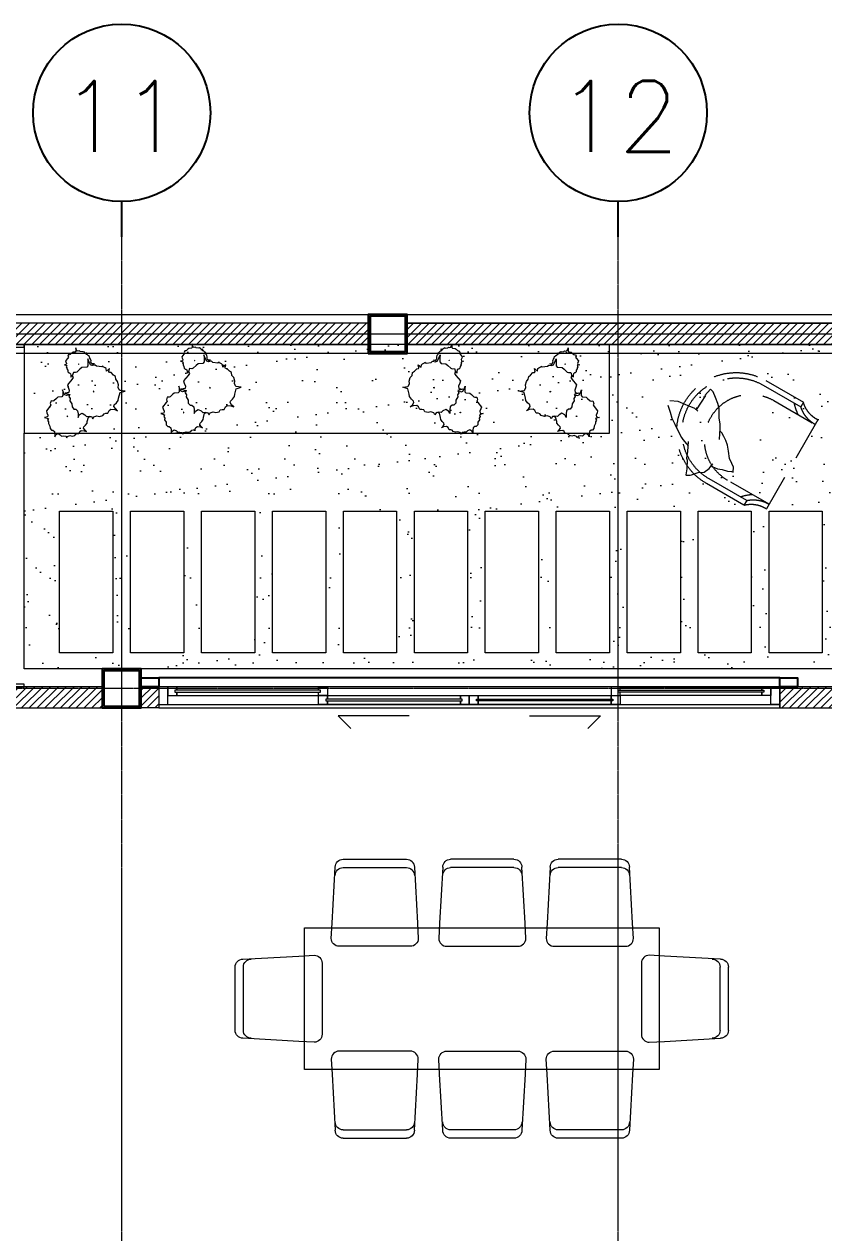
# Model space of a CAD drawing. Header units: millimetres. Extents: x 0 to 71617, y -15450 to 30894.
# Drawn here: x 46457 to 50965, y 24076 to 30894 of the extents above; entities that cross this region are included whole.
import ezdxf
from ezdxf.enums import TextEntityAlignment as Align

# ---------------------------------------------------------------- set-up
doc = ezdxf.new("R2010")
doc.units = ezdxf.units.MM
for name, pattern in [('CENTER2', [1.125, 0.75, -0.125, 0.125, -0.125]), ('HIDDEN', [0.375, 0.25, -0.125]), ('HIDDEN2', [0.1875, 0.125, -0.0625])]:
    doc.linetypes.add(name, pattern=pattern)
for name, color, linetype, lineweight in [('A-elevation 0.1(8)', 251, 'Continuous', 9), ('axis', 40, 'CENTER2', 5), ('Brick Wall', 33, 'Continuous', 15), ('DIM2', 4, 'Continuous', 5), ('Floor Hatch', 149, 'Continuous', 5), ('Furniture', 36, 'Continuous', 5), ('Hatch', 8, 'Continuous', 5), ('LINE-DETAIL-SAKURA', 2, 'Continuous', 30), ('Stairs', 7, 'Continuous', 15), ('tree', 251, 'Continuous', 0), ('Wall Brick', 5, 'Continuous', 15), ('Window', 133, 'Continuous', 5)]:
    doc.layers.add(name, color=color, linetype=linetype, lineweight=lineweight)
for name, color, linetype in [('COL', 5, 'Continuous'), ('DIM', 4, 'Continuous'), ('DIMS-BUBL-005', 5, 'Continuous'), ('DIMS-BUBL-008', 250, 'Continuous'), ('STAIR-097', 97, 'Continuous'), ('Wall', 7, 'Continuous'), ('WINDOW-PLAN-SWING', 8, 'Continuous')]:
    doc.layers.add(name, color=color, linetype=linetype)
doc.styles.add('SIMPLEX', font='simplex.shx')

# ---------------------------------------------------------------- blocks, each defined once
blk = doc.blocks.new('A$C69C17493')
at = {"layer": 'Stairs', "ltscale": 0.001}
for points in [[(1.6, 0), (0, 0), (0, -2.35)], [(1.1283, -1.1), (0.0283, 0)], [(1.12, -1.1), (1.12, 0)], [(1.37, -1.1), (1.37, 0)], [(1.62, -1.1), (1.62, 0)], [(1.1, -1.08), (0, -1.08)], [(1.1, -2.1), (1.1, -1.1), (1.6, -1.1)], [(1.1, -1.33), (0, -1.33)], [(1.1, -1.58), (0, -1.58)], [(1.1, -1.83), (0, -1.83)], [(1.1, -2.08), (0, -2.08)]]:
    blk.add_lwpolyline(points, dxfattribs=at)
at = {"layer": 'Stairs', "linetype": 'HIDDEN2'}
for points in [[(1.1, -1.1), (0, 0)], [(1.1, -1.1), (1.1, 0)], [(1.35, -1.1), (1.35, 0)], [(1.6, -1.1), (1.6, 0)], [(1.1, -1.1), (0, -1.1)], [(1.1, -1.35), (0, -1.35)], [(1.1, -1.6), (0, -1.6)], [(1.1, -1.85), (0, -1.85)], [(1.1, -2.1), (0, -2.1)]]:
    blk.add_lwpolyline(points, dxfattribs=at)
at = {"layer": 'Stairs'}
for points in [[(1.6, 0), (1.62, 0)], [(1.6, -1.1), (1.62, -1.1)], [(1.1, -2.1), (0, -2.35)], [(1.1, -2.24), (0, -2.49)]]:
    blk.add_lwpolyline(points, dxfattribs=at)
at = {"layer": 'Stairs', "linetype": 'HIDDEN'}
for points in [[(2.35, -3.1), (1.1, -3.1), (1.1, -2.24)], [(1.1, -2.35), (0.616, -2.35)], [(0, -2.49), (0, -4.1), (2.35, -4.1)], [(1.1, -2.58), (0, -2.58)], [(1.1, -2.6), (0, -2.6)], [(1.1, -2.83), (0, -2.83)], [(1.1, -2.85), (0, -2.85)], [(1.1, -3.0731), (0, -4.0631)], [(1.1, -3.08), (0, -3.08)], [(1.1, -3.1), (0, -3.1)], [(1.1, -3.1), (0, -4.1)], [(1.08, -3.1), (1.08, -4.1)], [(1.1, -3.1), (1.1, -4.1)], [(1.33, -3.1), (1.33, -4.1)], [(1.35, -3.1), (1.35, -4.1)], [(1.58, -3.1), (1.58, -4.1)], [(1.6, -3.1), (1.6, -4.1)], [(1.83, -3.1), (1.83, -4.1)], [(1.85, -3.1), (1.85, -4.1)], [(2.08, -3.1), (2.08, -4.1)], [(2.1, -3.1), (2.1, -4.1)], [(2.33, -3.1), (2.33, -4.1)], [(2.35, -3.1), (2.35, -4.1)]]:
    blk.add_lwpolyline(points, dxfattribs=at)
at = {"layer": 'Stairs', "linetype": 'HIDDEN', "ltscale": 1000}
blk.add_lwpolyline([(1.1, -2.33), (0.704, -2.33)], dxfattribs=at)
blk = doc.blocks.new('A$C2BA96DE4')
at = {"layer": 'Furniture', "linetype": 'HIDDEN'}
for p, q in [((0, 0.29), (0, -0.29)), ((0.3649, 0.3351), (0.1199, 0.335)), ((0.1199, 0.335), (0.12, 0.305)), ((0.365, 0.3051), (0.12, 0.305)), ((0.27, 0.26), (0, 0.2599)), ((0.591, 0.1317), (0.6115, 0.1373)), ((0.6115, 0.1373), (0.6115, 0.1373)), ((0.6115, 0.1373), (0.6208, 0.0907)), ((0.5146, 0.0665), (0.5351, 0.087)), ((0.5351, 0.087), (0.563, 0.1112)), ((0.563, 0.1112), (0.591, 0.1317)), ((0.6208, 0.0907), (0.6177, 0.091)), ((0.6177, 0.091), (0.6195, 0.0481)), ((0.4661, -0.0044), (0.4866, 0.0198)), ((0.4866, 0.0198), (0.5034, 0.0478)), ((0.5034, 0.0478), (0.5146, 0.0665)), ((0.6195, 0.0481), (0.6223, -0.0039)), ((0.3911, -0.0706), (0.4127, -0.0569)), ((0.4127, -0.0569), (0.4324, -0.0451)), ((0.4251, -0.0827), (0.44, -0.0529)), ((0.4324, -0.0451), (0.4442, -0.0411)), ((0.44, -0.0529), (0.4512, -0.0305)), ((0.4512, -0.0305), (0.4661, -0.0044)), ((0.6102, -0.0059), (0.6326, -0.0022)), ((0.6326, -0.0022), (0.6662, -0.006)), ((0.6662, -0.006), (0.6867, -0.0078)), ((0.6867, -0.0078), (0.7342, -0.0145)), ((0.7342, -0.0145), (0.7771, -0.035)), ((0.7734, -0.0611), (0.7417, -0.0891)), ((0.3223, -0.1473), (0.3478, -0.1139)), ((0.3478, -0.1139), (0.3694, -0.0883)), ((0.3694, -0.0883), (0.3911, -0.0706)), ((0.6858, -0.1338), (0.6578, -0.1543)), ((0.7175, -0.1133), (0.6858, -0.1338)), ((0.7417, -0.0891), (0.7175, -0.1133)), ((0.2652, -0.2044), (0.279, -0.1788)), ((0.2751, -0.2063), (0.2652, -0.2044)), ((0.279, -0.1788), (0.2967, -0.165)), ((0.2967, -0.165), (0.3223, -0.1473)), ((0.5722, -0.182), (0.5482, -0.2322)), ((0.5739, -0.1972), (0.5609, -0.2028)), ((0.6038, -0.186), (0.5739, -0.1972)), ((0.6168, -0.1804), (0.6038, -0.186)), ((0.6578, -0.1543), (0.6168, -0.1804)), ((0, -0.2599), (0.2701, -0.2599)), ((0.2967, -0.2162), (0.2751, -0.2063)), ((0.3272, -0.2224), (0.2967, -0.2162)), ((0.3528, -0.2322), (0.3272, -0.2224)), ((0.3803, -0.2361), (0.3528, -0.2322)), ((0.3915, -0.2356), (0.3803, -0.2361)), ((0.3901, -0.2263), (0.3882, -0.2204)), ((0.3941, -0.2539), (0.3901, -0.2263)), ((0.4079, -0.2873), (0.3941, -0.2539)), ((0.5325, -0.2676), (0.5246, -0.2755)), ((0.5482, -0.2322), (0.5325, -0.2676)), ((0.12, -0.305), (0.365, -0.3049)), ((0.12, -0.305), (0.1201, -0.335)), ((0.1201, -0.335), (0.3651, -0.3349)), ((0.4361, -0.3049), (0.4079, -0.2873)), ((0.4617, -0.3345), (0.4361, -0.3049)), ((0.4676, -0.3404), (0.4617, -0.3345)), ((0.4873, -0.3522), (0.4676, -0.3404)), ((0.501, -0.3187), (0.4892, -0.3502)), ((0.5246, -0.2755), (0.501, -0.3187)), ((0.4892, -0.3502), (0.4873, -0.3522))]:
    blk.add_line(p, q, dxfattribs=at)
for centre, radius, start, end in [((0.0102, 0.4452), 0.1555, 266.23287, 314.89682), ((0.0036, 0.4324), 0.1725, 268.78188, 312.39358), ((0.0036, 0.4324), 0.2025, 301.61384, 321.01583), ((0.365, 0.0001), 0.335, 270.0088, 90.0088), ((0.365, 0.0001), 0.305, 270.0088, 90.0088), ((0.2701, 0), 0.2599, 270.0088, 90.0088), ((0.0038, -0.4324), 0.1725, 47.62402, 91.23572), ((0.0038, -0.4324), 0.2025, 39.00177, 58.40376), ((0.0103, -0.4452), 0.1555, 45.12078, 93.78473)]:
    blk.add_arc(centre, radius, start, end, dxfattribs=at)
blk = doc.blocks.new('BUBBLE-V4')
at = {"layer": 'DIMS-BUBL-008'}
blk.add_line((0, -0.68), (0, -0.48), dxfattribs=at)
blk.add_circle((0, 0.02), 0.5, dxfattribs=at)
at = {"layer": 'DIMS-BUBL-005', "style": 'SIMPLEX'}
blk.add_attdef('-', text='', height=0.38, dxfattribs=at).set_placement((0, 0), align=Align.MIDDLE)
blk = doc.blocks.new('GRIDLINE-GF')
at = {"layer": 'axis'}
for p, q in [((23800, -6362.2, -0.1), (23800, 12546.8, 0.1)), ((26600, -6362.2, -0.1), (26600, 12546.8)), ((48410, 10000), (-4020, 10000))]:
    blk.add_line(p, q, dxfattribs=at)
at = {"layer": 'DIMS-BUBL-008'}
ref = blk.add_blockref('BUBBLE-V4', (23800, 13226.8), dxfattribs=dict(at, xscale=1000, yscale=1000, zscale=1000))
ref.add_attrib('-', '11', dxfattribs={"layer": 'DIMS-BUBL-005', "height": 400, "style": 'SIMPLEX'}).set_placement((23800, 13226.8), align=Align.MIDDLE)
ref = blk.add_blockref('BUBBLE-V4', (26600, 13226.8), dxfattribs=dict(at, xscale=1000, yscale=1000, zscale=1000))
ref.add_attrib('-', '12', dxfattribs={"layer": 'DIMS-BUBL-005', "height": 400, "style": 'SIMPLEX'}).set_placement((26600, 13226.8), align=Align.MIDDLE)
blk = doc.blocks.new('nhyuhgf')
at = {"layer": 'Brick Wall'}
blk.add_lwpolyline([(0, 0.22), (-3.5, 0.22), (-3.5, 0.1), (0, 0.1)], close=True, dxfattribs=at)
at = {"layer": 'Wall'}
for points in [[(-3.6, 0.27), (-3.5, 0.27), (-3.5, 0.22), (-3.6, 0.22)], [(0, 0.27), (0.1, 0.27), (0.1, 0.22), (0, 0.22)]]:
    blk.add_lwpolyline(points, close=True, dxfattribs=at)
blk.add_lwpolyline([(0, 0.27), (-3.5, 0.27)], dxfattribs=at)
at = {"layer": 'Window'}
for points in [[(0, 0.22), (-3.5, 0.22), (-3.5, 0.12), (0, 0.12)], [(-3.45, 0.22), (-3.5, 0.22), (-3.5, 0.12), (-3.45, 0.12)], [(-0.05, 0.22), (0, 0.22), (0, 0.12), (-0.05, 0.12)], [(-2.59, 0.2), (-3.41, 0.2), (-3.41, 0.19), (-2.59, 0.19)], [(-1.79, 0.15), (-2.56, 0.15), (-2.56, 0.14), (-1.79, 0.14)], [(-1.71, 0.15), (-0.94, 0.15), (-0.94, 0.14), (-1.71, 0.14)], [(-0.91, 0.2), (-0.09, 0.2), (-0.09, 0.19), (-0.91, 0.19)]]:
    blk.add_lwpolyline(points, close=True, dxfattribs=at)
for points in [[(-3.4, 0.2), (-3.4, 0.22), (-3.45, 0.22), (-3.45, 0.17), (-3.4, 0.17), (-3.4, 0.19)], [(-2.6, 0.2), (-2.6, 0.22), (-3.4, 0.22), (-3.4, 0.2)], [(-2.6, 0.2), (-2.6, 0.22), (-2.55, 0.22), (-2.55, 0.17), (-2.6, 0.17), (-2.6, 0.19)], [(-0.9, 0.2), (-0.9, 0.22), (-0.95, 0.22), (-0.95, 0.17), (-0.9, 0.17), (-0.9, 0.19)], [(-0.9, 0.2), (-0.9, 0.22), (-0.1, 0.22), (-0.1, 0.2)], [(-0.1, 0.2), (-0.1, 0.22), (-0.05, 0.22), (-0.05, 0.17), (-0.1, 0.17), (-0.1, 0.19)], [(-3.4, 0.19), (-3.4, 0.17), (-2.6, 0.17), (-2.6, 0.19)], [(-2.55, 0.14), (-2.55, 0.12), (-2.6, 0.12), (-2.6, 0.17), (-2.55, 0.17), (-2.55, 0.15)], [(-2.55, 0.15), (-2.55, 0.17), (-1.8, 0.17), (-1.8, 0.15)], [(-1.8, 0.14), (-1.8, 0.12), (-2.55, 0.12), (-2.55, 0.14)], [(-1.8, 0.15), (-1.8, 0.17), (-1.75, 0.17), (-1.75, 0.12), (-1.8, 0.12), (-1.8, 0.14)], [(-1.7, 0.14), (-1.7, 0.12), (-1.75, 0.12), (-1.75, 0.17), (-1.7, 0.17), (-1.7, 0.15)], [(-1.7, 0.15), (-1.7, 0.17), (-0.95, 0.17), (-0.95, 0.15)], [(-0.95, 0.14), (-0.95, 0.12), (-1.7, 0.12), (-1.7, 0.14)], [(-0.95, 0.15), (-0.95, 0.17), (-0.9, 0.17), (-0.9, 0.12), (-0.95, 0.12), (-0.95, 0.14)], [(-0.1, 0.19), (-0.1, 0.17), (-0.9, 0.17), (-0.9, 0.19)]]:
    blk.add_lwpolyline(points, dxfattribs=at)
at = {"layer": 'WINDOW-PLAN-SWING', "lineweight": 9}
for points in [[(-2.0892, 0.0549), (-2.4892, 0.0549), (-2.4184, -0.0158)], [(-1.4108, 0.0549), (-1.0108, 0.0549), (-1.0816, -0.0158)]]:
    blk.add_lwpolyline(points, dxfattribs=at)
blk = doc.blocks.new('2D WALL G.F')
at = {"layer": 'Hatch'}
h = blk.add_hatch(dxfattribs=at)
h.set_pattern_fill('LINE', color=256, scale=250, angle=45, style=0)
h.set_pattern_definition([(45, (-2110, -10510), (-22.097087, 22.097087), [])])
h.paths.add_polyline_path([(25150, 3370), (25590, 3370), (25590, 3290), (25730, 3290), (25730, 3390), (26390, 3390), (26390, 3510), (25150, 3510)])
h.paths.add_polyline_path([(24070, 3370), (24550, 3370), (24550, 3510), (24000, 3510), (24000, 3370)])
h.paths.add_polyline_path([(24110, 1210), (25730, 1210), (25730, 2490), (25590, 2490), (25590, 1340), (24110, 1340)])
h.paths.add_polyline_path([(25210.2, -2590), (25210, 110), (25730, 110), (25730, -10), (25330, -10), (25330, -2590)])
h.paths.add_polyline_path([(25210, -3490), (25210, -3390), (25330, -3390), (25330, -3490)])
h.paths.add_polyline_path([(29190, -110), (29310, -110), (29310, -2890), (29190, -2890)])
h.paths.add_polyline_path([(31560, 110), (31560, 300), (31940, 300), (31940, 410), (31450, 410), (31450, 110)])
h.paths.add_polyline_path([(32060, 3390), (31940, 3390), (31940, 110), (32060, 110)])
h.paths.add_polyline_path([(30210, 3390), (31890, 3390), (31890, 3510), (30210, 3510)])
h.paths.add_polyline_path([(26610, 3510), (26710, 3510), (26710, 3390), (26610, 3390)])
at = {"layer": 'Hatch', "color": 3, "linetype": 'HIDDEN', "elevation": 7.9}
blk.add_lwpolyline([(32000, -10500), (24000, -10500), (24000, 5500), (32000, 5500)], close=True, dxfattribs=at)
at = {"layer": 'Wall Brick'}
for points in [[(25150, 3370), (25590, 3370), (25590, 3290), (25730, 3290), (25730, 3390), (26390, 3390), (26390, 3510), (25150, 3510)], [(26610, 3510), (26710, 3510), (26710, 3390), (26610, 3390)], [(30210, 3390), (31890, 3390), (31890, 3510), (30210, 3510)]]:
    blk.add_lwpolyline(points, close=True, dxfattribs=at)
at = {"layer": 'Window', "color": 6, "extrusion": (0, 0, -1), "xscale": -1000, "yscale": 1000, "zscale": -1000}
blk.add_blockref('nhyuhgf', (-30210, 3290, 0), dxfattribs=at)
blk = doc.blocks.new('table 2000x800')
at = {"color": 0}
for p, q in [((-786.7, -211.9), (-786.7, -568.9)), ((-739.9, -211.9), (-739.9, -568.9)), ((739.9, -211.9), (739.9, -568.9)), ((786.7, -211.9), (786.7, -568.9)), ((-786.7, -818.3), (-786.7, -1175.3)), ((-739.9, -818.3), (-739.9, -1175.3)), ((739.9, -818.3), (739.9, -1175.3)), ((786.7, -818.3), (786.7, -1175.3)), ((-786.7, -1781.7), (-786.7, -1424.7)), ((-739.9, -1781.7), (-739.9, -1424.7)), ((739.9, -1781.7), (739.9, -1424.7)), ((786.7, -1781.7), (786.7, -1424.7))]:
    blk.add_line(p, q, dxfattribs=at)
for points in [[(-400, 0), (-400, -2000), (400, -2000), (400, 0), (-400, 0)], [(-426.3, -149.8), (-742, -167.3)], [(426.3, -149.8), (742, -167.3)], [(-742, -613.6), (-426.3, -631.1)], [(742, -613.6), (426.3, -631.1)], [(-426.3, -756.1), (-742, -773.7)], [(426.3, -756.1), (742, -773.7)], [(-742, -1219.9), (-426.3, -1237.5)], [(742, -1219.9), (426.3, -1237.5)], [(-742, -1380.1), (-426.3, -1362.5)], [(742, -1380.1), (426.3, -1362.5)], [(-426.3, -1843.9), (-742, -1826.3)], [(426.3, -1843.9), (742, -1826.3)]]:
    blk.add_lwpolyline(points, dxfattribs=at)
for points in [[(-426.3, -631.1), (-340.4, -635.9, 0.414214), (-295.8, -591.2), (-295.8, -189.6, 0.414214), (-340.4, -145), (-426.3, -149.8)], [(426.3, -631.1), (340.4, -635.9, -0.414214), (295.8, -591.2), (295.8, -189.6, -0.414214), (340.4, -145), (426.3, -149.8)], [(-426.3, -1237.5), (-340.4, -1242.2, 0.414214), (-295.8, -1197.6), (-295.8, -796, 0.414214), (-340.4, -751.4), (-426.3, -756.1)], [(426.3, -1237.5), (340.4, -1242.2, -0.414214), (295.8, -1197.6), (295.8, -796, -0.414214), (340.4, -751.4), (426.3, -756.1)], [(-426.3, -1362.5), (-340.4, -1357.8, -0.414214), (-295.8, -1402.4), (-295.8, -1804, -0.414214), (-340.4, -1848.6), (-426.3, -1843.9)], [(426.3, -1362.5), (340.4, -1357.8, 0.414214), (295.8, -1402.4), (295.8, -1804, 0.414214), (340.4, -1848.6), (426.3, -1843.9)]]:
    blk.add_lwpolyline(points, format="xyb", dxfattribs=at)
for centre, start, end in [((-742, -211.9), 90, 180), ((-695.3, -211.9), 90, 180), ((695.3, -211.9), 0, 90), ((742, -211.9), 0, 90), ((-742, -568.9), 180, 270), ((-695.3, -568.9), 180, 270), ((695.3, -568.9), 270, 0), ((742, -568.9), 270, 0), ((-742, -818.3), 90, 180), ((-695.3, -818.3), 90, 180), ((695.3, -818.3), 0, 90), ((742, -818.3), 0, 90), ((-742, -1175.3), 180, 270), ((-695.3, -1175.3), 180, 270), ((695.3, -1175.3), 270, 0), ((742, -1175.3), 270, 0), ((-742, -1424.7), 90, 180), ((-695.3, -1424.7), 90, 180), ((695.3, -1424.7), 0, 90), ((742, -1424.7), 0, 90), ((-742, -1781.7), 180, 270), ((-695.3, -1781.7), 180, 270), ((695.3, -1781.7), 270, 0), ((742, -1781.7), 270, 0)]:
    blk.add_arc(centre, 44.6, start, end, dxfattribs=at)
blk = doc.blocks.new('A$C6DA40E50')
at = {"color": 0}
for p, q in [((-0.1785, 1.3909), (0.1785, 1.3909)), ((-0.1785, 1.3441), (0.1785, 1.3441)), ((-0.1785, -1.3441), (0.1785, -1.3441)), ((-0.1785, -1.3909), (0.1785, -1.3909))]:
    blk.add_line(p, q, dxfattribs=at)
for points in [[(-0.2407, 1.0305), (-0.2231, 1.3463)], [(0.2231, 1.3463), (0.2407, 1.0305)], [(-0.2407, -1.0305), (-0.2231, -1.3463)], [(0.2231, -1.3463), (0.2407, -1.0305)]]:
    blk.add_lwpolyline(points, dxfattribs=at)
for points in [[(0.2407, 1.0305), (0.2454, 0.9446, -0.414214), (0.2008, 0.9), (-0.2008, 0.9, -0.414214), (-0.2454, 0.9446), (-0.2407, 1.0305)], [(0.2407, -1.0305), (0.2454, -0.9446, 0.414214), (0.2008, -0.9), (-0.2008, -0.9, 0.414214), (-0.2454, -0.9446), (-0.2407, -1.0305)]]:
    blk.add_lwpolyline(points, format="xyb", dxfattribs=at)
for centre, start, end in [((-0.1785, 1.3463), 90, 180), ((0.1785, 1.3463), 0, 90), ((-0.1785, 1.2995), 90, 180), ((0.1785, 1.2995), 0, 90), ((-0.1785, -1.2995), 180, 270), ((-0.1785, -1.3463), 180, 270), ((0.1785, -1.2995), 270, 0), ((0.1785, -1.3463), 270, 0)]:
    blk.add_arc(centre, 0.0446, start, end, dxfattribs=at)
at = {"color": 0, "xscale": 0.001, "yscale": 0.001, "zscale": 0.001}
blk.add_blockref('table 2000x800', (0, 1), dxfattribs=at)
blk = doc.blocks.new('FURNITURE-GF')
at = {"layer": 'Furniture', "xscale": -1000, "yscale": 1000, "zscale": 1000, "rotation": 270.0000000000001}
blk.add_blockref('A$C6DA40E50', (25830, 4750), dxfattribs=at)
blk = doc.blocks.new('trees top 024')
at = {"color": 0}
for p, q in [((-1.515, 2.858), (-1.577, 2.629)), ((-1.484, 2.679), (-1.515, 2.858)), ((-2.655, 2.252), (-2.538, 2.192)), ((-2.484, 2.252), (-2.655, 2.252)), ((-2.538, 2.192), (-2.461, 2.063)), ((-2.345, 2.272), (-2.484, 2.252)), ((-2.267, 2.361), (-2.345, 2.272)), ((-2.166, 2.53), (-2.267, 2.44)), ((-2.267, 2.44), (-2.267, 2.361)), ((-2.019, 2.54), (-2.166, 2.53)), ((-1.872, 2.629), (-2.019, 2.54)), ((-1.771, 2.619), (-1.872, 2.629)), ((-1.678, 2.679), (-1.771, 2.619)), ((-1.577, 2.629), (-1.678, 2.679)), ((-1.376, 2.659), (-1.484, 2.679)), ((-1.236, 2.719), (-1.376, 2.659)), ((-1.128, 2.748), (-1.236, 2.719)), ((-0.872, 2.54), (-1.128, 2.748)), ((-0.779, 2.48), (-0.872, 2.54)), ((-0.701, 2.52), (-0.779, 2.48)), ((-0.546, 2.47), (-0.701, 2.52)), ((-0.554, 2.371), (-0.546, 2.47)), ((-0.531, 2.301), (-0.554, 2.371)), ((-0.399, 2.162), (-0.531, 2.301)), ((-0.322, 2.073), (-0.399, 2.162)), ((-2.616, 1.616), (-2.717, 1.556)), ((-2.717, 1.556), (-2.624, 1.506)), ((-2.624, 1.506), (-2.577, 1.367)), ((-2.593, 1.735), (-2.616, 1.616)), ((-2.531, 1.934), (-2.608, 1.854)), ((-2.608, 1.854), (-2.593, 1.735)), ((-2.461, 2.063), (-2.531, 1.934)), ((-1.446, 1.536), (-1.469, 1.506)), ((-1.469, 1.506), (-1.422, 1.506)), ((-1.422, 1.506), (-1.446, 1.536)), ((-0.291, 1.428), (-0.407, 1.354)), ((-0.306, 1.844), (-0.322, 2.073)), ((-0.236, 1.785), (-0.306, 1.844)), ((-0.165, 1.366), (-0.291, 1.428)), ((-0.25, 1.397), (-0.205, 1.447)), ((-0.043, 1.785), (-0.236, 1.785)), ((-0.229, 1.576), (-0.198, 1.665)), ((-0.205, 1.447), (-0.229, 1.576)), ((-0.198, 1.665), (-0.058, 1.735)), ((-0.087, 1.652), (-0.165, 1.366)), ((-0.048, 1.428), (-0.087, 1.652)), ((-0.058, 1.735), (0.097, 1.795)), ((0.087, 1.404), (-0.048, 1.428)), ((0.097, 1.795), (-0.043, 1.785)), ((0.262, 1.478), (0.087, 1.404)), ((0.397, 1.515), (0.262, 1.478)), ((0.717, 1.255), (0.397, 1.515)), ((1.155, 1.49), (1.092, 1.434)), ((1.092, 1.434), (1.092, 1.384)), ((1.247, 1.496), (1.155, 1.49)), ((1.339, 1.552), (1.247, 1.496)), ((1.402, 1.546), (1.339, 1.552)), ((1.461, 1.583), (1.402, 1.546)), ((1.524, 1.552), (1.461, 1.583)), ((1.562, 1.695), (1.524, 1.552)), ((1.582, 1.583), (1.562, 1.695)), ((1.65, 1.57), (1.582, 1.583)), ((1.737, 1.608), (1.65, 1.57)), ((1.805, 1.626), (1.737, 1.608)), ((1.964, 1.496), (1.805, 1.626)), ((2.023, 1.459), (1.964, 1.496)), ((2.071, 1.483), (2.023, 1.459)), ((2.168, 1.452), (2.071, 1.483)), ((2.163, 1.39), (2.168, 1.452)), ((-2.577, 1.367), (-2.608, 1.238)), ((-2.608, 1.238), (-2.569, 1.089)), ((-2.569, 1.089), (-2.484, 1.029)), ((-2.484, 1.029), (-2.461, 0.95)), ((-2.461, 0.95), (-2.461, 0.851)), ((-2.461, 0.851), (-2.337, 0.791)), ((-2.337, 0.791), (-2.275, 0.711)), ((-2.275, 0.711), (-2.29, 0.533)), ((-1.298, 0.894), (-1.511, 0.894)), ((-1.511, 0.894), (-1.366, 0.82)), ((-1.366, 0.82), (-1.269, 0.658)), ((-1.124, 0.919), (-1.298, 0.894)), ((-1.027, 1.031), (-1.124, 0.919)), ((-0.901, 1.242), (-1.027, 1.13)), ((-1.027, 1.13), (-1.027, 1.031)), ((-0.717, 1.255), (-0.901, 1.242)), ((-0.533, 1.366), (-0.717, 1.255)), ((-0.407, 1.354), (-0.533, 1.366)), ((0.833, 1.18), (0.717, 1.255)), ((0.93, 1.23), (0.833, 1.18)), ((0.957, 1.316), (0.85, 1.316)), ((0.85, 1.316), (0.923, 1.279)), ((0.923, 1.279), (0.96, 1.217)), ((1.124, 1.168), (0.93, 1.23)), ((1.044, 1.328), (0.957, 1.316)), ((1.092, 1.384), (1.044, 1.328)), ((1.114, 1.043), (1.124, 1.168)), ((1.143, 0.956), (1.114, 1.043)), ((1.308, 0.783), (1.143, 0.956)), ((1.405, 0.671), (1.308, 0.783)), ((1.606, 0.869), (1.591, 0.85)), ((1.591, 0.85), (1.62, 0.85)), ((1.62, 0.85), (1.606, 0.869)), ((2.178, 1.347), (2.163, 1.39)), ((2.26, 1.26), (2.178, 1.347)), ((2.308, 1.204), (2.26, 1.26)), ((2.318, 1.061), (2.308, 1.204)), ((2.362, 1.024), (2.318, 1.061)), ((2.328, 0.62), (2.347, 0.775)), ((2.347, 0.775), (2.381, 0.813)), ((2.483, 1.024), (2.362, 1.024)), ((2.366, 0.893), (2.386, 0.949)), ((2.381, 0.813), (2.366, 0.893)), ((2.386, 0.949), (2.473, 0.993)), ((2.473, 0.993), (2.57, 1.03)), ((2.57, 1.03), (2.483, 1.024)), ((-2.29, 0.533), (-2.345, 0.403)), ((-2.345, 0.403), (-2.244, 0.503)), ((-2.244, 0.503), (-2.143, 0.572)), ((-2.143, 0.572), (-2.066, 0.552)), ((-2.066, 0.552), (-1.973, 0.453)), ((-1.973, 0.453), (-1.856, 0.364)), ((-1.856, 0.364), (-1.748, 0.354)), ((-1.748, 0.354), (-1.492, 0.284)), ((-1.463, 0.099), (-1.589, 0.025)), ((-1.589, 0.025), (-1.473, -0.037)), ((-1.492, 0.284), (-1.451, 0.142)), ((-1.434, 0.248), (-1.463, 0.099)), ((-1.356, 0.497), (-1.453, 0.397)), ((-1.453, 0.397), (-1.434, 0.248)), ((-1.269, 0.658), (-1.356, 0.497)), ((0, 0), (-0.029, -0.037)), ((0.029, -0.037), (0, 0)), ((1.424, 0.385), (1.405, 0.671)), ((1.511, 0.311), (1.424, 0.385)), ((1.754, 0.311), (1.511, 0.311)), ((1.521, 0.05), (1.56, 0.161)), ((1.55, -0.112), (1.521, 0.05)), ((1.539, 0.096), (1.577, 0.086)), ((1.56, 0.161), (1.734, 0.248)), ((1.577, 0.086), (1.62, -0.063)), ((1.62, -0.063), (1.64, 0.086)), ((1.64, 0.086), (1.659, 0.111)), ((1.659, 0.111), (1.727, 0.136)), ((1.727, 0.136), (1.8, 0.13)), ((1.734, 0.248), (1.928, 0.323)), ((1.928, 0.323), (1.754, 0.311)), ((1.8, 0.13), (1.906, 0.161)), ((1.906, 0.161), (1.969, 0.21)), ((1.969, 0.21), (2.052, 0.223)), ((2.052, 0.223), (2.09, 0.279)), ((2.09, 0.279), (2.163, 0.347)), ((2.163, 0.347), (2.168, 0.397)), ((2.168, 0.397), (2.192, 0.409)), ((2.192, 0.409), (2.279, 0.39)), ((2.207, 0.477), (2.279, 0.49)), ((2.279, 0.39), (2.207, 0.477)), ((2.279, 0.49), (2.304, 0.521)), ((2.304, 0.521), (2.333, 0.577)), ((2.352, 0.589), (2.328, 0.62)), ((2.333, 0.577), (2.352, 0.589)), ((-1.473, -0.037), (-1.415, -0.211)), ((-1.415, -0.211), (-1.453, -0.373)), ((-1.453, -0.373), (-1.405, -0.559)), ((-1.405, -0.559), (-1.298, -0.634)), ((-1.298, -0.634), (-1.269, -0.733)), ((-0.029, -0.037), (0.029, -0.037)), ((1.347, -0.758), (1.395, -0.696)), ((1.395, -0.696), (1.453, -0.584)), ((1.444, -0.497), (1.482, -0.186)), ((1.492, -0.559), (1.444, -0.497)), ((1.453, -0.584), (1.492, -0.559)), ((1.482, -0.186), (1.55, -0.112)), ((-1.269, -0.733), (-1.269, -0.857)), ((-1.269, -0.857), (-1.114, -0.932)), ((-1.056, -1.255), (-1.124, -1.416)), ((-1.124, -1.416), (-0.998, -1.292)), ((-1.114, -0.932), (-1.037, -1.031)), ((-1.037, -1.031), (-1.056, -1.255)), ((-0.998, -1.292), (-0.872, -1.205)), ((-0.872, -1.205), (-0.775, -1.23)), ((-0.775, -1.23), (-0.659, -1.354)), ((-0.659, -1.354), (-0.514, -1.466)), ((0.388, -1.478), (0.601, -1.416)), ((0.601, -1.416), (0.727, -1.317)), ((0.727, -1.317), (0.891, -1.292)), ((0.891, -1.292), (0.969, -1.18)), ((0.969, -1.18), (1.114, -1.043)), ((1.114, -1.043), (1.124, -0.944)), ((1.124, -0.944), (1.172, -0.919)), ((1.172, -0.919), (1.347, -0.956)), ((1.201, -0.783), (1.347, -0.758)), ((1.347, -0.956), (1.201, -0.783)), ((-0.514, -1.466), (-0.378, -1.478)), ((-0.378, -1.478), (-0.058, -1.565)), ((-0.058, -1.565), (0.029, -1.863)), ((0.029, -1.863), (0.068, -1.565)), ((0.068, -1.565), (0.107, -1.515)), ((0.107, -1.515), (0.242, -1.466)), ((0.242, -1.466), (0.388, -1.478))]:
    blk.add_line(p, q, dxfattribs=at)
blk = doc.blocks.new('tree0002')
at = {"color": 0, "xscale": 500, "yscale": 500, "zscale": 500}
blk.add_blockref('trees top 024', (1737266, 70360), dxfattribs=at)
blk = doc.blocks.new('LANDSCAPE SITE')
h = blk.add_hatch()
h.set_pattern_fill('AR-SAND', color=256, scale=5, angle=180, style=0)
h.paths.add_polyline_path([(27950, 14010), (27950, 15339.6), (31250, 15339.6), (31250, 15839.6), (33890, 15839.6), (33890, 15789.6), (33940, 15789.6), (33940, 14010)])
h.paths.add_polyline_path([(28450, 14100), (28150, 14100), (28150, 14900), (28450, 14900)], flags=16)
h.paths.add_polyline_path([(28850, 14100), (28550, 14100), (28550, 14900), (28850, 14900)], flags=16)
h.paths.add_polyline_path([(29250, 14100), (28950, 14100), (28950, 14900), (29250, 14900)], flags=16)
h.paths.add_polyline_path([(29650, 14100), (29350, 14100), (29350, 14900), (29650, 14900)], flags=16)
h.paths.add_polyline_path([(30050, 14100), (29750, 14100), (29750, 14900), (30050, 14900)], flags=16)
h.paths.add_polyline_path([(30450, 14100), (30150, 14100), (30150, 14900), (30450, 14900)], flags=16)
h.paths.add_polyline_path([(30850, 14100), (30550, 14100), (30550, 14900), (30850, 14900)], flags=16)
h.paths.add_polyline_path([(31250, 14100), (30950, 14100), (30950, 14900), (31250, 14900)], flags=16)
h.paths.add_polyline_path([(31650, 14100), (31350, 14100), (31350, 14900), (31650, 14900)], flags=16)
h.paths.add_polyline_path([(32050, 14100), (31750, 14100), (31750, 14900), (32050, 14900)], flags=16)
h.paths.add_polyline_path([(32450, 14100), (32150, 14100), (32150, 14900), (32450, 14900)], flags=16)
edge = h.paths.add_edge_path(flags=16)
edge.add_arc((32493.3, 15540.3), 202.5, 188.98417, 208.38616)
edge = h.paths.add_edge_path(flags=0)
edge.add_arc((32060.7, 14791.4), 202.5, 91.59624, 110.99823)
edge = h.paths.add_edge_path(flags=16)
edge.add_line((32023.7, 14959.9), (32008.7, 14933.9))
edge = h.paths.add_edge_path(flags=16)
edge.add_line((32343.8, 15514.1), (32328.8, 15488.1))
edge = h.paths.add_edge_path(flags=16)
edge.add_line((32150.2, 14938.9), (31916.3, 15073.9))
edge = h.paths.add_edge_path(flags=16)
edge.add_arc((32046.3, 15299), 259.9, 59.9912, 239.9912)
edge = h.paths.add_edge_path(flags=16)
edge.add_line((32176.3, 15524.1), (32410.2, 15389.1))
edge = h.paths.add_edge_path(flags=0)
edge.add_arc((32060.7, 14791.4), 172.5, 58.76428, 102.37598)
edge = h.paths.add_edge_path(flags=16)
edge.add_line((32023.7, 14959.9), (31811.6, 15082.4))
edge = h.paths.add_edge_path(flags=16)
edge.add_arc((31964.1, 15346.5), 305, 59.9912, 239.9912)
edge = h.paths.add_edge_path(flags=16)
edge.add_line((32116.7, 15610.6), (32328.8, 15488.1))
edge = h.paths.add_edge_path(flags=16)
edge.add_arc((32493.3, 15540.3), 172.5, 197.60642, 241.21812)
edge = h.paths.add_edge_path(flags=16)
edge.add_arc((32048.7, 14783.6), 155.5, 56.21527, 104.87922)
edge = h.paths.add_edge_path(flags=16)
edge.add_line((32008.7, 14933.9), (31796.6, 15056.4))
edge = h.paths.add_edge_path(flags=16)
edge.add_arc((31964.1, 15346.5), 335, 59.9912, 239.9912)
edge = h.paths.add_edge_path(flags=16)
edge.add_line((32131.7, 15636.6), (32343.8, 15514.1))
edge = h.paths.add_edge_path(flags=16)
edge.add_arc((32494, 15554.6), 155.5, 195.10318, 243.76713)
edge = h.paths.add_edge_path(flags=16)
edge.add_line((32425.2, 15415.1), (32135.1, 14912.8))
edge = h.paths.add_edge_path(flags=16)
edge.add_line((31870.7, 15304.9), (31872.7, 15338.2))
edge = h.paths.add_edge_path(flags=16)
edge.add_line((31872.7, 15338.2), (31874.2, 15363.2))
edge = h.paths.add_edge_path(flags=16)
edge.add_line((31874.2, 15363.2), (31874.3, 15393.2))
edge = h.paths.add_edge_path(flags=16)
edge.add_line((31874.3, 15393.2), (31868.7, 15424.5))
edge = h.paths.add_edge_path(flags=16)
edge.add_line((31868.7, 15424.5), (31868.1, 15457.1))
edge = h.paths.add_edge_path(flags=16)
edge.add_line((31868.1, 15457.1), (31867.8, 15478.8))
edge = h.paths.add_edge_path(flags=16)
edge.add_line((31867.8, 15478.8), (31860.3, 15506.8))
edge = h.paths.add_edge_path(flags=0)
edge.add_line((31860.3, 15506.8), (31848.2, 15541.8))
edge = h.paths.add_edge_path(flags=0)
edge.add_line((31848.2, 15541.8), (31834.2, 15573.5))
edge = h.paths.add_edge_path(flags=0)
edge.add_line((31834.2, 15573.5), (31819.3, 15588.6))
edge = h.paths.add_edge_path(flags=0)
edge.add_line((31819.3, 15588.6), (31787.9, 15552.9))
edge = h.paths.add_edge_path(flags=16)
edge.add_line((31787.9, 15552.9), (31790.8, 15551.6))
edge = h.paths.add_edge_path(flags=0)
edge.add_line((31790.8, 15551.6), (31767.7, 15515.4))
edge = h.paths.add_edge_path(flags=0)
edge.add_line((31767.7, 15515.4), (31739.3, 15471.7))
edge = h.paths.add_edge_path(flags=0)
edge.add_line((31748.7, 15463.9), (31731.2, 15478.4))
edge = h.paths.add_edge_path(flags=0)
edge.add_line((31731.2, 15478.4), (31700.3, 15491.9))
edge = h.paths.add_edge_path(flags=0)
edge.add_line((31700.3, 15491.9), (31681.6, 15500.5))
edge = h.paths.add_edge_path(flags=16)
edge.add_line((31681.6, 15500.5), (31637.1, 15518.5))
edge = h.paths.add_edge_path(flags=16)
edge.add_line((31637.1, 15518.5), (31589.7, 15522.2))
edge = h.paths.add_edge_path(flags=16)
edge.add_line((31579.9, 15497.7), (31593.3, 15457.7))
edge = h.paths.add_edge_path(flags=16)
edge.add_line((31593.3, 15457.7), (31602.2, 15424.6))
edge = h.paths.add_edge_path(flags=16)
edge.add_line((31602.2, 15424.6), (31619.4, 15391))
edge = h.paths.add_edge_path(flags=16)
edge.add_line((31619.4, 15391), (31633.3, 15359.2))
edge = h.paths.add_edge_path(flags=16)
edge.add_line((31633.3, 15359.2), (31655.8, 15316.1))
edge = h.paths.add_edge_path(flags=16)
edge.add_line((31655.8, 15316.1), (31664.3, 15304.7))
edge = h.paths.add_edge_path(flags=0)
edge.add_line((31664.3, 15304.7), (31684.5, 15280.1))
edge = h.paths.add_edge_path(flags=0)
edge.add_line((31684.5, 15280.1), (31693, 15268.8))
edge = h.paths.add_edge_path(flags=0)
edge.add_line((31823.4, 15155.7), (31832.8, 15149.6))
edge = h.paths.add_edge_path(flags=0)
edge.add_line((31832.8, 15149.6), (31858.6, 15139.3))
edge = h.paths.add_edge_path(flags=16)
edge.add_line((31858.6, 15139.3), (31885.6, 15135))
edge = h.paths.add_edge_path(flags=16)
edge.add_line((31885.6, 15135), (31915.1, 15125.1))
edge = h.paths.add_edge_path(flags=16)
edge.add_line((31915.1, 15125.1), (31938.8, 15122.8))
edge = h.paths.add_edge_path(flags=16)
edge.add_line((31938.8, 15122.8), (31948.3, 15119.6))
edge = h.paths.add_edge_path(flags=16)
edge.add_line((31948.3, 15119.6), (31949.2, 15148.6))
edge = h.paths.add_edge_path(flags=16)
edge.add_line((31949.2, 15148.6), (31940.7, 15169.4))
edge = h.paths.add_edge_path(flags=16)
edge.add_line((31940.7, 15169.4), (31927.4, 15197.5))
edge = h.paths.add_edge_path(flags=16)
edge.add_line((31927.4, 15197.5), (31922, 15239.2))
edge = h.paths.add_edge_path(flags=16)
edge.add_line((31922, 15239.2), (31916.1, 15272.2))
edge = h.paths.add_edge_path(flags=16)
edge.add_line((31916.1, 15272.2), (31906.2, 15298.3))
edge = h.paths.add_edge_path(flags=16)
edge.add_line((31906.2, 15298.3), (31894.3, 15321.1))
edge = h.paths.add_edge_path(flags=16)
edge.add_line((31894.3, 15321.1), (31883.2, 15341.1))
edge = h.paths.add_edge_path(flags=16)
edge.add_line((31883.2, 15341.1), (31875, 15350.4))
edge = h.paths.add_edge_path(flags=0)
edge.add_line((31693.7, 15292.4), (31689.4, 15237))
edge = h.paths.add_edge_path(flags=0)
edge.add_line((31689.4, 15237), (31685.3, 15198.5))
edge = h.paths.add_edge_path(flags=0)
edge.add_line((31685.3, 15198.5), (31688.1, 15187.7))
edge = h.paths.add_edge_path(flags=0)
edge.add_line((31688.1, 15187.7), (31686.9, 15138.5))
edge = h.paths.add_edge_path(flags=0)
edge.add_line((31686.9, 15138.5), (31681.4, 15105.3))
edge = h.paths.add_edge_path(flags=0)
edge.add_line((31681.4, 15105.3), (31682.1, 15102.6))
edge = h.paths.add_edge_path(flags=0)
edge.add_line((31682.1, 15102.6), (31705.1, 15103))
edge = h.paths.add_edge_path(flags=0)
edge.add_line((31705.1, 15103), (31713.1, 15105.2))
edge = h.paths.add_edge_path(flags=0)
edge.add_line((31713.1, 15105.2), (31750, 15117.9))
edge = h.paths.add_edge_path(flags=0)
edge.add_line((31750, 15117.9), (31783.3, 15119.1))
edge = h.paths.add_edge_path(flags=0)
edge.add_line((31783.3, 15119.1), (31812, 15141.2))
edge = h.paths.add_edge_path(flags=0)
edge.add_line((31812, 15141.2), (31829.2, 15163))
edge = h.paths.add_edge_path(flags=16)
edge.add_line((31829.2, 15163), (31833.8, 15167.2))
edge = h.paths.add_edge_path(flags=16)
edge.add_arc((32717.4, 15164), 250, 0, 360)
edge = h.paths.add_edge_path(flags=0)
edge.add_arc((32941.5, 15540.3), 202.5, 331.61384, 351.01583)
edge = h.paths.add_edge_path(flags=16)
edge.add_arc((33374.1, 14791.4), 202.5, 69.00177, 88.40376)
edge = h.paths.add_edge_path(flags=16)
edge.add_line((33411.1, 14959.9), (33426.1, 14933.9))
edge = h.paths.add_edge_path(flags=0)
edge.add_line((33091, 15514.1), (33106, 15488.1))
edge = h.paths.add_edge_path(flags=16)
edge.add_line((33284.6, 14938.9), (33518.5, 15073.9))
edge = h.paths.add_edge_path(flags=16)
edge.add_arc((33388.5, 15299), 259.9, 300.0088, 480.0088)
edge = h.paths.add_edge_path(flags=16)
edge.add_line((33258.5, 15524.1), (33024.6, 15389.1))
edge = h.paths.add_edge_path(flags=16)
edge.add_arc((33374.1, 14791.4), 172.5, 77.62402, 121.23572)
edge = h.paths.add_edge_path(flags=16)
edge.add_line((33411.1, 14959.9), (33623.2, 15082.4))
edge = h.paths.add_edge_path(flags=0)
edge.add_arc((33470.7, 15346.5), 305, 300.0088, 480.0088)
edge = h.paths.add_edge_path(flags=16)
edge.add_line((33318.2, 15610.6), (33106, 15488.1))
edge = h.paths.add_edge_path(flags=0)
edge.add_arc((32941.5, 15540.3), 172.5, 298.78188, 342.39358)
edge = h.paths.add_edge_path(flags=16)
edge.add_arc((33386.1, 14783.6), 155.5, 75.12078, 123.78473)
edge = h.paths.add_edge_path(flags=16)
edge.add_line((33426.1, 14933.9), (33638.2, 15056.4))
edge = h.paths.add_edge_path(flags=16)
edge.add_arc((33470.7, 15346.5), 335, 300.0088, 480.0088)
edge = h.paths.add_edge_path(flags=16)
edge.add_line((33303.1, 15636.6), (33091, 15514.1))
edge = h.paths.add_edge_path(flags=16)
edge.add_arc((32940.8, 15554.6), 155.5, 296.23287, 344.89682)
edge = h.paths.add_edge_path(flags=16)
edge.add_line((33009.6, 15415.1), (33299.7, 14912.8))
edge = h.paths.add_edge_path(flags=0)
edge.add_line((33564.2, 15304.9), (33562.1, 15338.2))
edge = h.paths.add_edge_path(flags=0)
edge.add_line((33562.1, 15338.2), (33560.6, 15363.2))
edge = h.paths.add_edge_path(flags=0)
edge.add_line((33560.6, 15363.2), (33560.5, 15393.2))
edge = h.paths.add_edge_path(flags=0)
edge.add_line((33560.5, 15393.2), (33566.1, 15424.5))
edge = h.paths.add_edge_path(flags=0)
edge.add_line((33566.1, 15424.5), (33566.7, 15457.1))
edge = h.paths.add_edge_path(flags=0)
edge.add_line((33566.7, 15457.1), (33567, 15478.8))
edge = h.paths.add_edge_path(flags=0)
edge.add_line((33567, 15478.8), (33574.5, 15506.8))
edge = h.paths.add_edge_path(flags=16)
edge.add_line((33574.5, 15506.8), (33586.6, 15541.8))
edge = h.paths.add_edge_path(flags=0)
edge.add_line((33586.6, 15541.8), (33600.6, 15573.5))
edge = h.paths.add_edge_path(flags=0)
edge.add_line((33600.6, 15573.5), (33615.5, 15588.6))
edge = h.paths.add_edge_path(flags=0)
edge.add_line((33615.5, 15588.6), (33646.9, 15552.9))
edge = h.paths.add_edge_path(flags=16)
edge.add_line((33646.9, 15552.9), (33644, 15551.6))
edge = h.paths.add_edge_path(flags=0)
edge.add_line((33644, 15551.6), (33667.1, 15515.4))
edge = h.paths.add_edge_path(flags=0)
edge.add_line((33667.1, 15515.4), (33695.5, 15471.7))
edge = h.paths.add_edge_path(flags=0)
edge.add_line((33686.1, 15463.9), (33703.6, 15478.4))
edge = h.paths.add_edge_path(flags=0)
edge.add_line((33703.6, 15478.4), (33734.5, 15491.9))
edge = h.paths.add_edge_path(flags=0)
edge.add_line((33734.5, 15491.9), (33753.2, 15500.5))
edge = h.paths.add_edge_path(flags=0)
edge.add_line((33753.2, 15500.5), (33797.7, 15518.5))
edge = h.paths.add_edge_path(flags=16)
edge.add_line((33797.7, 15518.5), (33845.1, 15522.2))
edge = h.paths.add_edge_path(flags=16)
edge.add_line((33855, 15497.7), (33841.5, 15457.7))
edge = h.paths.add_edge_path(flags=16)
edge.add_line((33841.5, 15457.7), (33832.6, 15424.6))
edge = h.paths.add_edge_path(flags=16)
edge.add_line((33832.6, 15424.6), (33815.4, 15391))
edge = h.paths.add_edge_path(flags=16)
edge.add_line((33815.4, 15391), (33801.5, 15359.2))
edge = h.paths.add_edge_path(flags=0)
edge.add_line((33801.5, 15359.2), (33779, 15316.1))
edge = h.paths.add_edge_path(flags=0)
edge.add_line((33779, 15316.1), (33770.5, 15304.7))
edge = h.paths.add_edge_path(flags=0)
edge.add_line((33770.5, 15304.7), (33750.3, 15280.1))
edge = h.paths.add_edge_path(flags=0)
edge.add_line((33750.3, 15280.1), (33741.8, 15268.8))
edge = h.paths.add_edge_path(flags=16)
edge.add_line((33611.4, 15155.7), (33602, 15149.6))
edge = h.paths.add_edge_path(flags=16)
edge.add_line((33602, 15149.6), (33576.2, 15139.3))
edge = h.paths.add_edge_path(flags=0)
edge.add_line((33576.2, 15139.3), (33549.2, 15135))
edge = h.paths.add_edge_path(flags=0)
edge.add_line((33549.2, 15135), (33519.7, 15125.1))
edge = h.paths.add_edge_path(flags=0)
edge.add_line((33519.7, 15125.1), (33496, 15122.8))
edge = h.paths.add_edge_path(flags=0)
edge.add_line((33496, 15122.8), (33486.5, 15119.6))
edge = h.paths.add_edge_path(flags=0)
edge.add_line((33486.5, 15119.6), (33485.6, 15148.6))
edge = h.paths.add_edge_path(flags=0)
edge.add_line((33485.6, 15148.6), (33494.1, 15169.4))
edge = h.paths.add_edge_path(flags=0)
edge.add_line((33494.1, 15169.4), (33507.4, 15197.5))
edge = h.paths.add_edge_path(flags=0)
edge.add_line((33507.4, 15197.5), (33512.8, 15239.2))
edge = h.paths.add_edge_path(flags=0)
edge.add_line((33512.8, 15239.2), (33518.7, 15272.2))
edge = h.paths.add_edge_path(flags=0)
edge.add_line((33518.7, 15272.2), (33528.6, 15298.3))
edge = h.paths.add_edge_path(flags=0)
edge.add_line((33528.6, 15298.3), (33540.5, 15321.1))
edge = h.paths.add_edge_path(flags=0)
edge.add_line((33540.5, 15321.1), (33551.6, 15341.1))
edge = h.paths.add_edge_path(flags=0)
edge.add_line((33551.6, 15341.1), (33559.9, 15350.4))
edge = h.paths.add_edge_path(flags=0)
edge.add_line((33741.1, 15292.4), (33745.4, 15237))
edge = h.paths.add_edge_path(flags=0)
edge.add_line((33745.4, 15237), (33749.5, 15198.5))
edge = h.paths.add_edge_path(flags=0)
edge.add_line((33749.5, 15198.5), (33746.7, 15187.7))
edge = h.paths.add_edge_path(flags=0)
edge.add_line((33746.7, 15187.7), (33747.9, 15138.5))
edge = h.paths.add_edge_path(flags=0)
edge.add_line((33747.9, 15138.5), (33753.4, 15105.3))
edge = h.paths.add_edge_path(flags=0)
edge.add_line((33753.4, 15105.3), (33752.7, 15102.6))
edge = h.paths.add_edge_path(flags=0)
edge.add_line((33752.7, 15102.6), (33729.7, 15103))
edge = h.paths.add_edge_path(flags=0)
edge.add_line((33729.7, 15103), (33721.7, 15105.2))
edge = h.paths.add_edge_path(flags=0)
edge.add_line((33721.7, 15105.2), (33684.8, 15117.9))
edge = h.paths.add_edge_path(flags=0)
edge.add_line((33684.8, 15117.9), (33651.5, 15119.1))
edge = h.paths.add_edge_path(flags=0)
edge.add_line((33651.5, 15119.1), (33622.8, 15141.2))
edge = h.paths.add_edge_path(flags=16)
edge.add_line((33622.8, 15141.2), (33605.6, 15163))
edge = h.paths.add_edge_path(flags=0)
edge.add_line((33605.6, 15163), (33601, 15167.2))
h = blk.add_hatch()
h.set_pattern_fill('AR-SAND', color=256, scale=5, angle=180, style=0)
h.paths.add_polyline_path([(31250, 15339.6), (31250, 15839.6), (27950, 15839.6), (27950, 15339.6)])
at = {"elevation": 0}
for points in [[(27950, 15839.6), (27950, 15339.6), (31250, 15339.6), (31250, 15839.6)], [(31250, 15339.6), (31250, 15839.6), (27950, 15839.6), (27950, 15339.6)], [(27950, 14010), (27950, 15339.6), (31250, 15339.6), (31250, 15839.6), (33890, 15839.6), (33890, 15789.6), (33940, 15789.6), (33940, 14010)]]:
    blk.add_lwpolyline(points, close=True, dxfattribs=at)
at = {"yscale": 0.1925586510379964, "zscale": 0.1925586510379964}
for p, xscale, rotation in [((41888.1, -318951.3, 0), 0.1925586510379964, 90), ((42543.4, -318929.6, 0), 0.1925586510379964, 90), ((16715.2, -318929.6, 0), -0.1925586510379964, 270), ((17370.6, -318951.3, 0), -0.1925586510379964, 270)]:
    blk.add_blockref('tree0002', p, dxfattribs=dict(at, xscale=xscale, rotation=rotation))
blk = doc.blocks.new('Col-1')
at = {"layer": 'COL'}
for points in [[(-10, -10), (210, -10), (210, 210), (-10, 210)], [(0, 0), (200, 0), (200, 200), (0, 200)]]:
    blk.add_lwpolyline(points, close=True, dxfattribs=at)
blk = doc.blocks.new('COL-GF1')
at = {"layer": 'COL'}
blk.add_blockref('Col-1', (26400, 8700), dxfattribs=at)
blk = doc.blocks.new('FENCE COLUMN')
at = {"layer": 'COL'}
for points in [[(-110, -110), (110, -110), (110, 110), (-110, 110)], [(-100, -100), (100, -100), (100, 100), (-100, 100)]]:
    blk.add_lwpolyline(points, close=True, dxfattribs=at)
blk = doc.blocks.new('FENCE1')
at = {"layer": 'Hatch'}
h = blk.add_hatch(dxfattribs=at)
h.set_pattern_fill('LINE', color=256, scale=250, angle=45, style=0)
h.set_pattern_definition([(45, (-110, -110), (-22.097087, 22.097087), [])])
h.paths.add_polyline_path([(110, 15959.6), (1890, 15959.6), (1890, 15839.6), (110, 15839.6)])
h.paths.add_polyline_path([(2110, 15840), (5871.9, 15839.6), (5871.9, 15959.6), (2110, 15960)])
h.paths.add_polyline_path([(6091.9, 15959.6), (9890, 15959.6), (9890, 15839.6), (6091.9, 15839.6)])
h.paths.add_polyline_path([(10110, 15959.6), (13890, 15959.6), (13890, 15839.6), (10112, 15839.6)])
h.paths.add_polyline_path([(14110, 15839.6), (17890, 15839.6), (17890, 15959.6), (14110, 15959.6)])
h.paths.add_polyline_path([(18110, 15839.6), (21890, 15839.6), (21890, 15959.6), (18110, 15959.6)])
h.paths.add_polyline_path([(22110, 15959.6), (25890, 15959.6), (25890, 15839.6), (22110, 15839.6)])
h.paths.add_polyline_path([(26110, 15839.6), (29890, 15839.6), (29890, 15959.6), (26110, 15959.6)])
h.paths.add_polyline_path([(30110, 15959.6), (33890, 15959.6), (33890, 15839.6), (30110, 15839.6)])
h.paths.add_polyline_path([(34110, 15959.6), (37890, 15959.6), (37890, 15839.6), (34110, 15839.6)])
h.paths.add_polyline_path([(38110, 15839.6), (41890, 15839.6), (41890, 15959.6), (38110, 15959.6)])
h.paths.add_polyline_path([(42110, 15839.6), (45890, 15839.6), (45890, 15949.6), (42110, 15949.6)])
h.paths.add_polyline_path([(46110, 15839.6), (49890, 15839.6), (49890, 15959.6), (46110, 15959.6)])
h.paths.add_polyline_path([(50110, 15839.6), (51890, 15839.6), (51890, 15959.6), (50110, 15959.6)])
h.paths.add_polyline_path([(51940, 10609.7), (52060, 10609.7), (52060, 15789.6), (51940, 15789.6)])
h.paths.add_polyline_path([(51940, 5509.9), (52060, 5509.9), (52060, 10389.7), (51940, 10389.7)])
h.paths.add_polyline_path([(51940, 110), (52060, 110), (52060, 5289.9), (51940, 5289.9)])
h.paths.add_polyline_path([(-60, 5289.9), (60, 5289.9), (60, 110), (-60, 110)])
h.paths.add_polyline_path([(-60, 10389.7), (60, 10389.7), (60, 5509.9), (-60, 5509.9)])
h.paths.add_polyline_path([(-70, 15789.6), (70, 15789.6), (70, 10609.7), (-70, 10609.7)])
at = {"layer": 'Hatch', "elevation": -7.9}
for points in [[(26110, 16009), (29890, 16009), (29890, 15959.6), (26110, 15959.6)], [(30110, 16009), (33890, 16009), (33890, 15959.6), (30110, 15959.6)], [(29890, 15789), (26110, 15789), (26110, 15839.6), (29890, 15839.6)], [(33890, 15789), (30110, 15789), (30110, 15839.6), (33890, 15839.6)]]:
    blk.add_lwpolyline(points, close=True, dxfattribs=at)
at = {"layer": 'Hatch', "color": 3}
blk.add_lwpolyline([(34000, -100), (26000, -100), (26000, 15900), (34000, 15900)], close=True, dxfattribs=at)
at = {"layer": 'Wall Brick', "elevation": -7.9}
for points in [[(26110, 15839.6), (29890, 15839.6), (29890, 15959.6), (26110, 15959.6)], [(30110, 15959.6), (33890, 15959.6), (33890, 15839.6), (30110, 15839.6)]]:
    blk.add_lwpolyline(points, close=True, dxfattribs=at)
at = {"layer": 'COL'}
blk.add_blockref('FENCE COLUMN', (30000, 15899.6, -7.9), dxfattribs=at)

msp = doc.modelspace()

# ---------------------------------------------------------------- linework, layer by layer
at = {"layer": 'A-elevation 0.1(8)', "elevation": 0}
for points in [[(46956.5, 27346.7), (46656.5, 27346.7), (46656.5, 28146.7), (46956.5, 28146.7)], [(46956.5, 27346.7), (46656.5, 27346.7), (46656.5, 28146.7), (46956.5, 28146.7)], [(47356.5, 27346.7), (47056.5, 27346.7), (47056.5, 28146.7), (47356.5, 28146.7)], [(47356.5, 27346.7), (47056.5, 27346.7), (47056.5, 28146.7), (47356.5, 28146.7)], [(47756.5, 27346.7), (47456.5, 27346.7), (47456.5, 28146.7), (47756.5, 28146.7)], [(47756.5, 27346.7), (47456.5, 27346.7), (47456.5, 28146.7), (47756.5, 28146.7)], [(48156.5, 27346.7), (47856.5, 27346.7), (47856.5, 28146.7), (48156.5, 28146.7)], [(48156.5, 27346.7), (47856.5, 27346.7), (47856.5, 28146.7), (48156.5, 28146.7)], [(48556.5, 27346.7), (48256.5, 27346.7), (48256.5, 28146.7), (48556.5, 28146.7)], [(48556.5, 27346.7), (48256.5, 27346.7), (48256.5, 28146.7), (48556.5, 28146.7)], [(48956.5, 27346.7), (48656.5, 27346.7), (48656.5, 28146.7), (48956.5, 28146.7)], [(48956.5, 27346.7), (48656.5, 27346.7), (48656.5, 28146.7), (48956.5, 28146.7)], [(49356.5, 27346.7), (49056.5, 27346.7), (49056.5, 28146.7), (49356.5, 28146.7)], [(49356.5, 27346.7), (49056.5, 27346.7), (49056.5, 28146.7), (49356.5, 28146.7)], [(49756.5, 27346.7), (49456.5, 27346.7), (49456.5, 28146.7), (49756.5, 28146.7)], [(49756.5, 27346.7), (49456.5, 27346.7), (49456.5, 28146.7), (49756.5, 28146.7)], [(50156.5, 27346.7), (49856.5, 27346.7), (49856.5, 28146.7), (50156.5, 28146.7)], [(50156.5, 27346.7), (49856.5, 27346.7), (49856.5, 28146.7), (50156.5, 28146.7)], [(50556.5, 27346.7), (50256.5, 27346.7), (50256.5, 28146.7), (50556.5, 28146.7)], [(50956.5, 27346.7), (50656.5, 27346.7), (50656.5, 28146.7), (50956.5, 28146.7)]]:
    msp.add_lwpolyline(points, close=True, dxfattribs=at)
at = {"layer": 'DIM', "color": 3}
msp.add_lwpolyline([(48606.5, 29046.3), (48606.5, 29246.3), (48406.5, 29246.3), (48406.5, 29046.3)], close=True, dxfattribs=at)
at = {"layer": 'Floor Hatch', "ltscale": 100, "elevation": 0}
msp.add_lwpolyline([(46456.5, 29086.3), (44616.5, 29086.3), (44616.5, 29036.3), (44566.5, 29036.3), (44566.5, 27556.7), (44856.5, 27556.7), (44856.5, 27156.7), (46456.5, 27156.7), (46456.5, 27170.7), (44870.5, 27170.7), (44870.5, 27558.7), (44870.5, 27570.7), (44580.5, 27570.7), (44580.5, 29022.3), (44618.5, 29022.3), (44630.5, 29022.3), (44630.5, 29072.3), (46456.5, 29072.3)], close=True, dxfattribs=at)
at = {"layer": 'Hatch', "elevation": 0}
for points in [[(47116.5, 27206.7), (47216.5, 27206.7), (47216.5, 27156.7), (47116.5, 27156.7)], [(50716.5, 27206.7), (50816.5, 27206.7), (50816.5, 27156.7), (50716.5, 27156.7)]]:
    msp.add_lwpolyline(points, close=True, dxfattribs=at)
msp.add_lwpolyline([(50716.5, 27206.7), (47216.5, 27206.7)], dxfattribs=at)

# ---------------------------------------------------------------- block references
at = {"layer": 'DIM2'}
msp.add_blockref('GRIDLINE-GF', (23206.5, 17146.7, 0), dxfattribs=at)
at = {"layer": 'Furniture', "ltscale": 500, "xscale": -1000, "yscale": 1000, "zscale": 1000, "rotation": 330.0000000000001}
msp.add_blockref('A$C2BA96DE4', (50786.7, 28410.7, 0), dxfattribs=at)
at = {"layer": 'Furniture'}
msp.add_blockref('FURNITURE-GF', (23206.5, 20646.7, 0), dxfattribs=at)
at = {"layer": 'LINE-DETAIL-SAKURA'}
for name, p in [('FENCE1', (18506.5, 13247.1, 15.9)), ('COL-GF1', (20506.5, 18346.7, 0))]:
    msp.add_blockref(name, p, dxfattribs=at)
at = {"layer": 'STAIR-097', "xscale": 1000, "yscale": 1000, "zscale": 1000}
msp.add_blockref('A$C69C17493', (44616.5, 24856.7, 0), dxfattribs=at)
at = {"layer": 'tree'}
msp.add_blockref('LANDSCAPE SITE', (18506.5, 13246.7), dxfattribs=at)
at = {"layer": 'Wall Brick', "color": 1}
msp.add_blockref('2D WALL G.F', (20506.5, 23646.7, 0), dxfattribs=at)

doc.saveas('drawing.dxf')
